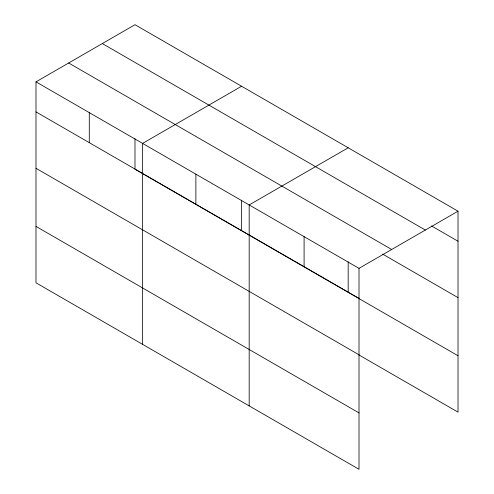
<?xml version="1.0" encoding="UTF-8"?>
<svg xmlns="http://www.w3.org/2000/svg" width="494" height="494" viewBox="0 0 494 494"><rect width="100%" height="100%" fill="white"/><g stroke="black" fill="none" stroke-linecap="round" stroke-linejoin="round"><path stroke-width="0.74" d="M359.008 354.791L359.008 268.353L35.988 81.862L35.988 282.809L359.008 469.3L359.008 354.791L35.988 168.293M358.774 354.846L458.012 412.138L458.012 211.191L134.992 24.7L35.988 81.862M241.591 86.24L142.587 143.402L142.587 344.349M348.184 147.786L249.18 204.948L249.18 405.895M359.008 268.353L458.012 211.191M431.546 225.949L458.012 241.233M102.32 43.565L425.34 230.056M68.66 62.997L391.68 249.489M382.591 254.083L458.012 297.629M35.988 111.897L359.008 298.388M187.627 199.632L134.992 169.244L134.992 138.66M188.288 200.014L240.924 230.402M458.012 355.742L241.591 230.791L241.591 200.206M35.988 226.406L359.008 412.898M348.184 261.746L348.184 292.331M304.094 236.651L304.094 266.686M195.883 174.172L195.883 204.207M89.284 112.632L89.284 142.667"/></g></svg>
